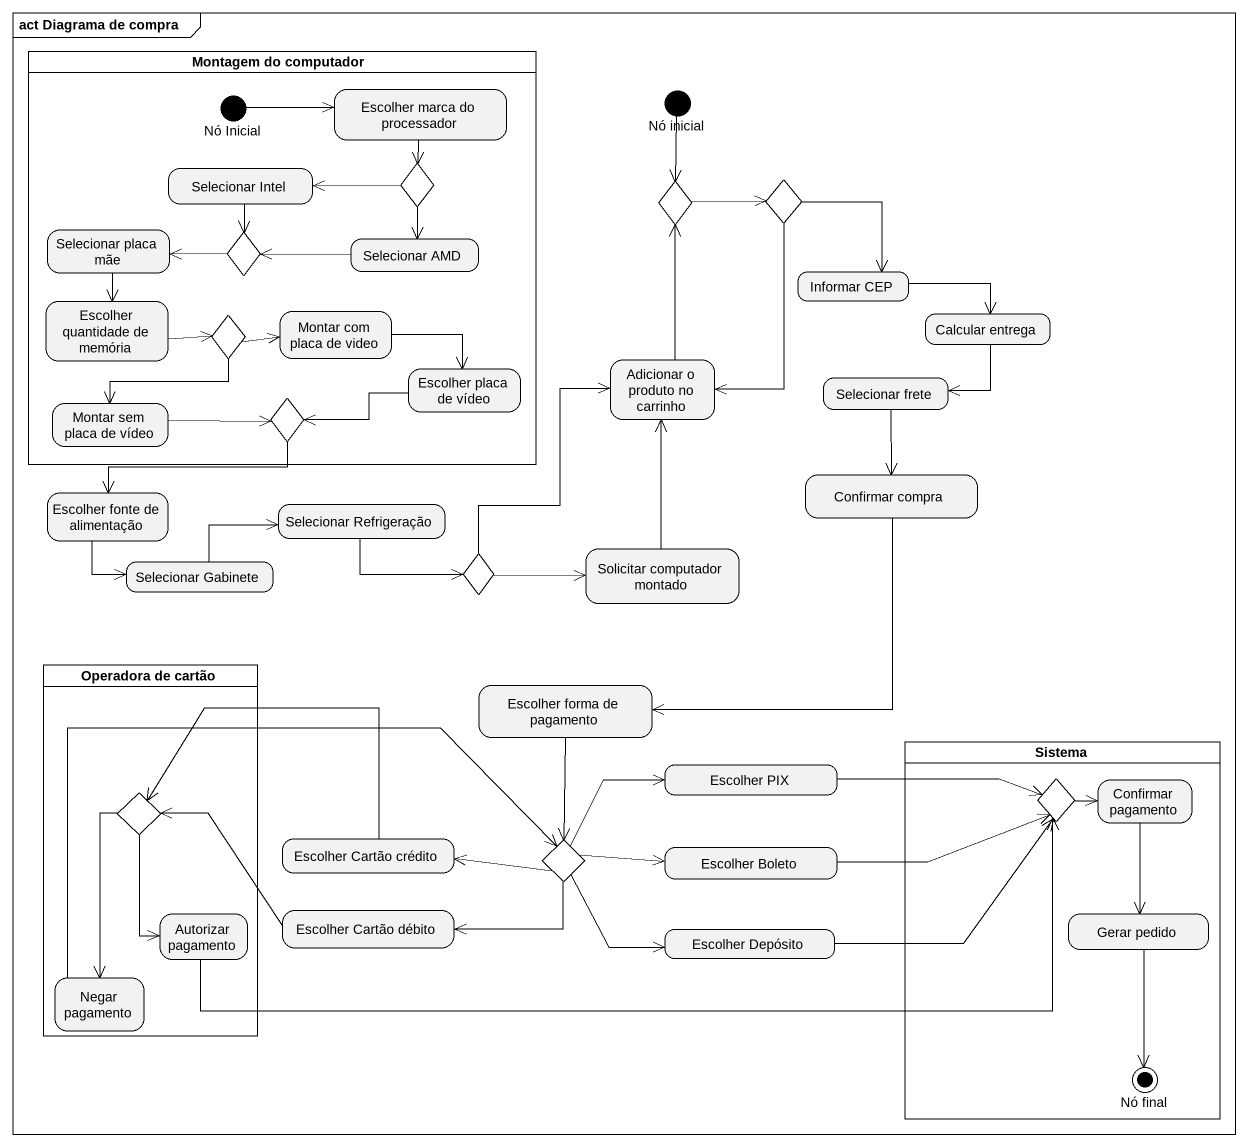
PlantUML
@startuml
mainframe act Diagrama de compra
hide empty description
state "Montagem do computador" as Montagem_do_computador <<partition>> {
  state "Nó Inicial" as Nó_Inicial <<start>>
  state "Escolher marca do processador" as Escolher_marca_do
  state "Selecionar Intel" as Selecionar_Intel
  state choice1 <<choice>>
  state "Selecionar placa mãe" as Selecionar_placa_mãe
  state choice2 <<choice>>
  state "Selecionar AMD" as Selecionar_AMD
  state "Escolher quantidade de memória" as Escolher_quantidade_de
  state choice5 <<choice>>
  state "Montar com placa de video" as Montar_com_placa_de_video
  state "Montar sem placa de vídeo" as Montar_sem_placa_de_vídeo
  state choice6 <<choice>>
  state "Escolher placa de vídeo" as Escolher_placa_de_vídeo
}
state "Nó inicial" as Nó_inicial <<start>>
state choice3 <<choice>>
state choice4 <<choice>>
state "Informar CEP" as Informar_CEP
state "Calcular entrega" as Calcular_entrega
state "Adicionar o produto no carrinho" as Adicionar_o_produto_no
state "Selecionar frete" as Selecionar_frete
state "Escolher fonte de alimentação" as Escolher_fonte_de
state "Selecionar Refrigeração" as Selecionar_Refrigeração
state "Confirmar compra" as Confirmar_compra
state "Selecionar Gabinete" as Selecionar_Gabinete
state choice7 <<choice>>
state "Solicitar computador montado" as Solicitar_computador_montado
state "Operadora de cartão" as Operadora_de_cartão <<partition>> {
  state choice8 <<choice>>
  state "Autorizar pagamento" as Autorizar_pagamento
  state "Negar pagamento" as Negar_pagamento
}
state "Escolher forma de pagamento" as Escolher_forma_de_pagamento
state Sistema <<partition>> {
  state choice9 <<choice>>
  state "Confirmar pagamento" as Confirmar_pagamento
  state "Gerar pedido" as Gerar_pedido
  state "Nó final" as Nó_final <<end>>
}
state "Escolher PIX" as Escolher_PIX
state "Escolher Cartão crédito" as Escolher_Cartão_crédito
state choice10 <<choice>>
state "Escolher Boleto" as Escolher_Boleto
state "Escolher Cartão débito" as Escolher_Cartão_débito
state "Escolher Depósito" as Escolher_Depósito
Nó_Inicial -right-> Escolher_marca_do
Escolher_marca_do --> choice1
Nó_inicial --> choice3
Selecionar_Intel --> choice2
choice1 -left-> Selecionar_Intel
choice1 --> Selecionar_AMD
Selecionar_placa_mãe --> Escolher_quantidade_de
choice2 -left-> Selecionar_placa_mãe
choice3 -right-> choice4
choice4 --> Informar_CEP
choice4 --> Adicionar_o_produto_no
Selecionar_AMD -left-> choice2
Informar_CEP -right-> Calcular_entrega
Escolher_quantidade_de -right-> choice5
choice5 -right-> Montar_com_placa_de_video
choice5 --> Montar_sem_placa_de_vídeo
Montar_com_placa_de_video -right-> Escolher_placa_de_vídeo
Calcular_entrega --> Selecionar_frete
Montar_sem_placa_de_vídeo -right-> choice6
choice6 -left-> Escolher_fonte_de
Escolher_placa_de_vídeo -left-> choice6
Adicionar_o_produto_no -up-> choice3
Selecionar_frete --> Confirmar_compra
Escolher_fonte_de --> Selecionar_Gabinete
Selecionar_Refrigeração -right-> choice7
Confirmar_compra --> Escolher_forma_de_pagamento
Selecionar_Gabinete -right-> Selecionar_Refrigeração
choice7 -up-> Adicionar_o_produto_no
choice7 -right-> Solicitar_computador_montado
Solicitar_computador_montado -up-> Adicionar_o_produto_no
Escolher_forma_de_pagamento --> choice10
choice8 --> Autorizar_pagamento
choice8 --> Negar_pagamento
Escolher_PIX -right-> choice9
choice9 -right-> Confirmar_pagamento
Confirmar_pagamento --> Gerar_pedido
Escolher_Cartão_crédito -left-> choice8
choice10 -right-> Escolher_PIX
choice10 -left-> Escolher_Cartão_crédito
choice10 -right-> Escolher_Boleto
choice10 -left-> Escolher_Cartão_débito
choice10 -right-> Escolher_Depósito
Escolher_Boleto -right-> choice9
Autorizar_pagamento -right-> choice9
Escolher_Cartão_débito -left-> choice8
Gerar_pedido --> Nó_final
Negar_pagamento -right-> choice10
Escolher_Depósito -right-> choice9
@enduml
